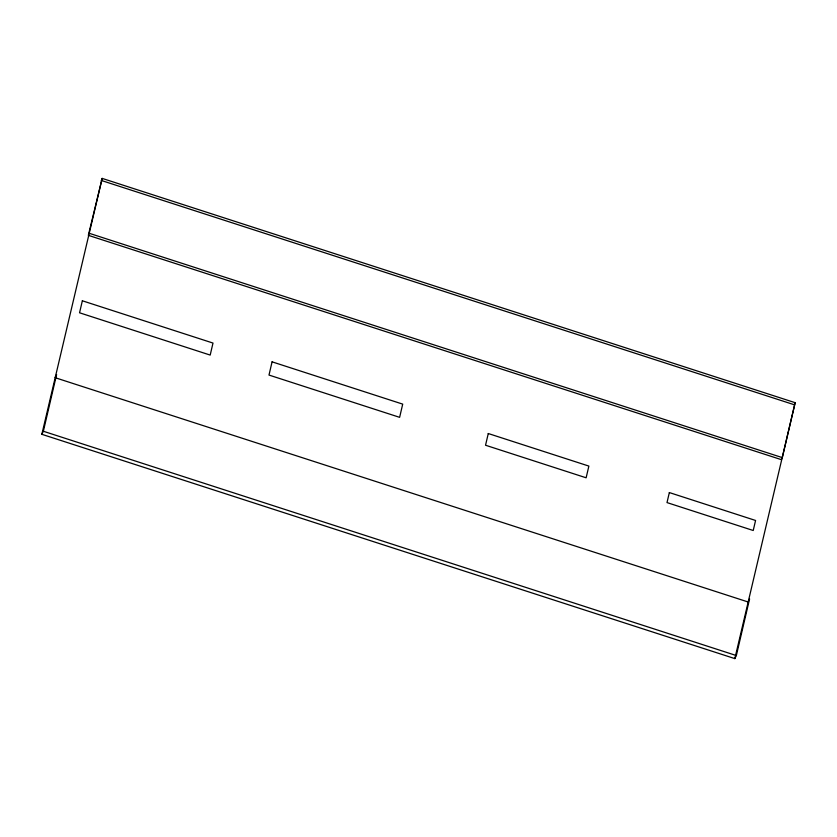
<?xml version="1.0" encoding="UTF-8"?>
<svg xmlns="http://www.w3.org/2000/svg" width="837" height="837" viewBox="0 0 837 837"><rect width="100%" height="100%" fill="white"/><g stroke="black" fill="none" stroke-linecap="round" stroke-linejoin="round"><path stroke-width="1.26" d="M41.85 434.309L43.357 431.254L56.592 374.62L55.085 377.675L748.069 601.97L749.575 598.926L736.34 655.549L734.834 658.604L41.85 434.309L102.166 178.396L795.15 402.691L782.313 457.619L781.319 459.639L88.335 235.333L102.166 178.396M734.834 658.604L795.15 402.691M101.172 180.415L794.156 404.71M89.339 233.324L782.313 457.619M43.357 431.254L736.34 655.549M82.35 300.786L79.546 312.787L210.192 355.076L212.996 343.065L82.35 300.786M272.077 361.835L268.991 375.06L399.626 417.339L402.712 404.125L272.077 361.835M488.274 433.524L485.544 445.232L586.13 477.791L588.871 466.083L488.274 433.524M669.349 492.564L667.005 502.587L753.227 530.501L755.57 520.468L669.349 492.564"/></g></svg>
